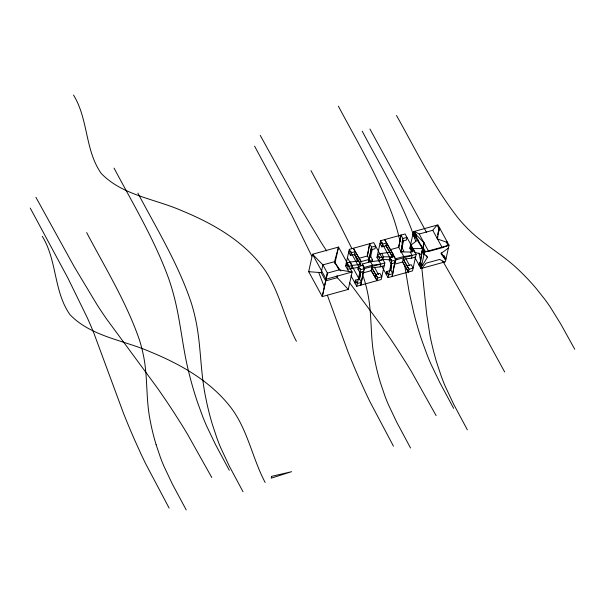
<?xml version="1.0" encoding="UTF-8"?>
<svg xmlns="http://www.w3.org/2000/svg" width="605" height="605" viewBox="0 0 605 605"><rect width="100%" height="100%" fill="white"/><g stroke="black" fill="none" stroke-linecap="round" stroke-linejoin="round"><path stroke-width="0.91" d="M419.197 234.029L432.757 230.286L437.06 225.136L438.905 228.524L437.506 238.99L446.301 242.091L448.154 245.479L442.247 247.695L428.688 251.438L419.197 234.029L414.357 231.405L416.21 234.793L423.946 242.734L422.993 251.12L424.468 253.828M390.596 270.427L391.45 263.266M395.186 262.699L395.791 259.938L393.946 256.543L389.87 257.67L389.257 260.43L391.11 263.825L395.186 262.699L394.989 261.519L392.131 276.508L392.736 273.74L390.89 270.352L391.745 263.19M400.956 251.99L401.168 250.198M401.38 248.405L401.705 245.721M402.022 243.036L402.847 238.483L400.994 235.088L398.619 247.468M423.946 242.734L421.345 254.471L419.938 264.922L421.783 268.317L426.094 263.175L439.654 259.432L444.486 262.048M437.181 238.521L437.46 236.714M437.74 234.906L438.156 232.191M420.551 262.162L419.673 262.404L421.526 265.792L422.396 265.557L420.551 262.162L422.645 248.602L415.597 237.553L416.21 234.793L415.333 235.035L414.727 237.795L415.597 237.553M359.423 279.147L360.716 272.159M363.454 271.085L360.792 285.159L361.404 282.399L359.551 279.003L360.845 272.016M363.499 271.04L361.404 282.399L357.328 283.518L355.483 280.13L359.551 279.003M367.28 256.119L369.663 243.747L371.508 247.135L368.649 262.131L371.508 247.135L375.584 246.008L374.971 248.768L370.895 249.895M360.096 266.223L361.117 261.625L369.262 259.371L367.409 255.983L369.663 243.747M394.989 261.519L392.736 273.74L388.667 274.867L386.814 271.479L390.89 270.352M403.444 259.469L409.033 269.24L408.42 272.008L402.529 262.026L403.754 256.505L398.748 247.332L400.994 235.088M326.125 279.177L327.403 273.105L322.919 264.884L312.535 254.251L338.535 247.067L352.125 271.993L348.276 289.409L322.268 296.586L308.679 271.668L312.535 254.251L326.125 279.177L352.125 271.993L339.004 269.898L327.403 273.105L322.268 296.586L325.679 280.879L321.202 272.658L322.919 264.884L334.527 261.678L338.535 247.067L334.883 263.568M337.666 275.948L337.287 277.672L348.276 289.409M348.73 271.63L345.629 265.935L349.289 249.366L373.731 242.62L384.825 262.963L381.165 279.533L356.716 286.278L350.953 275.698M348.087 266.563L352.155 265.444L360.504 264.385L358.652 260.989L350.31 262.048L346.234 263.175L348.087 266.563L347.474 269.323L358.039 267.38M354.606 254.395L350.529 255.522L351.142 252.761L355.211 251.635L361.117 261.625L353.365 248.247L355.211 251.635L354.606 254.395L360.504 264.385M351.55 268.204L352.155 265.444L350.31 262.048M355.483 280.13L354.87 282.89L357.313 282.217M357.926 269.081L358.538 266.321L362.607 265.202L364.46 268.59L363.847 271.35L359.771 272.477L357.926 269.081L360.368 268.408M356.716 286.278L360.383 269.717L349.289 249.366M362.009 265.86L362.418 264.014L370.57 261.768L378.904 260.702L382.98 259.575M363.862 269.248L364.27 267.41L362.418 264.014L362.607 265.202M370.479 257.344L372.309 249.063M372.12 261.655L372.529 259.817L370.683 256.422L369.05 256.875M371.772 267.599L377.702 277.899L377.089 280.659L371.198 270.677L372.415 265.156L370.57 261.768M379.176 261.352L376.96 257.284L380.628 240.714L405.07 233.969L416.164 254.312L412.497 270.881L388.055 277.627L381.838 266.238M377.089 280.659L375.236 277.264L375.849 274.504L379.925 273.377L381.77 276.772L377.702 277.899L371.803 267.917L380.144 266.85L384.22 265.724M379.418 257.911L383.494 256.785L392.494 256.928L389.991 252.338L381.649 253.397L377.573 254.523L379.418 257.911L378.813 260.672L382.882 259.553L390.081 259.658M395.791 259.938L395.602 258.759L384.697 239.588L386.55 242.983L385.937 245.743L381.861 246.87L382.473 244.11L386.55 242.983L393.099 254.168L393.946 256.543M380.144 266.85L380.757 264.09L378.904 260.702M382.882 259.553L383.494 256.785L381.649 253.397M386.814 271.479L386.202 274.239L387.835 273.785M393.099 254.168L392.494 256.928L385.937 245.743M388.055 277.627L391.722 261.065L380.628 240.714M401.811 248.693L403.648 240.412M412.043 252.277L409.819 248.209L413.487 231.639L437.929 224.894L449.023 245.237L445.356 261.806L420.914 268.56L414.705 257.163M417.904 239.898L410.432 245.448L412.285 248.837L411.672 251.604L412.542 251.362L413.155 248.602L422.645 248.602L422.993 251.12L422.124 251.362L423.969 254.75L424.839 254.508L427.395 257.306L422.396 265.557M407.188 265.852L411.256 264.725L413.109 268.121L409.033 269.24L403.142 259.265L411.476 258.199L412.088 255.439L410.243 252.043L401.251 251.914L402.847 238.483L406.915 237.357L406.31 240.117L402.234 241.244M419.673 262.404L419.068 265.164L419.938 264.922L420.346 263.084M422.124 251.362L422.729 248.595L423.606 248.36L425.451 251.748L428.688 251.438M420.914 268.56L424.581 251.99L413.487 231.639M351.127 251.453L348.677 252.126L350.529 255.522M382.458 242.802L380.016 243.475L381.861 246.87M415.302 236.313L413.744 234.165L412.875 234.407L414.727 237.795M359.264 258.229L367.409 255.983M390.603 249.578L398.748 247.332M345.629 265.935L348.344 265.187M376.96 257.284L379.403 256.611M409.819 248.209L411.634 247.71M368.453 260.944L372.529 259.817M400.608 252.066L403.868 251.166L402.015 247.77M412.285 248.837L413.155 248.602M410.243 252.043L414.312 250.924M446.301 242.091L447.178 241.849M389.257 260.43L391.707 259.757M395.602 258.759L403.754 256.505L412.088 255.439M360.383 269.717L384.825 262.963M391.722 261.065L416.164 254.312M424.581 251.99L449.023 245.237M325.679 280.879L337.287 277.672L336.388 276.031M411.476 258.199L415.552 257.072M448.411 248.005L440.947 253.563L445.098 259.288L445.968 259.046L444.123 255.658L443.246 255.892L441.234 252.739M363.045 272.931L371.198 270.677M394.384 264.279L402.529 262.026M380.757 264.09L372.415 265.156L364.27 267.41L364.46 268.59M308.679 271.668L321.202 272.658M414.304 251.982L421.345 254.471M349.607 282.792L381.377 325.588A325.248 107.1 49.2 0 1 397.939 350.045L406.152 362.947A271.479 89.396 49.2 0 1 411.665 371.977L436.107 415.582M340.827 271.002L334.86 262.706M385.907 245.426L389.991 252.338M371.16 270.359L375.236 277.264M354.568 254.077L358.652 260.989M402.363 261.428L406.106 267.818M442.807 261.126L460.027 291.126A325.248 10.595 62.5 0 1 470.841 310.38L476.952 321.368A271.479 8.848 62.5 0 1 481.421 329.453L504.661 371.962M426.676 232.645L369.927 129.039M574.75 349.244L560.706 323.917L550.232 307A271.479 196.708 -79.1 0 0 544.666 299.15L536.325 288.63A325.248 235.67 -79.1 0 0 519.438 270.662C503.511 254.909 483.198 244.503 467.529 228.463A209.496 151.802 -79.1 0 1 458.121 218.08C433.445 186.582 416.089 150.199 396.502 115.502M432.757 230.286L442.247 247.695M443.246 255.892L445.098 259.288M362.198 131.172C381.18 167.146 402.718 202.236 415.627 241.024M420.49 244.647L424.801 252.557M426.525 255.726L427.395 257.306M413.744 234.165L415.227 236.873M338.376 106.185C357.593 142.372 378.874 177.802 392.932 216.439A209.496 147.832 -81.5 0 1 397.697 231.859L400.162 241.735M410.697 247.967L412.171 250.682M405.842 258.675L409.388 265.187M406.575 268.612L408.42 272.008M467.347 429.815L453.637 404.193L444.97 385.672A271.479 223.29 -57.5 0 1 441.249 376.174L436.651 362.334A325.248 267.516 -57.5 0 1 429.973 335.299L426.722 314.577L421.753 267.425M453.637 408.345L439.88 382.708L430.957 364.104A271.479 191.566 -81.5 0 1 426.986 354.515L421.874 340.494A325.248 229.507 -81.5 0 1 413.782 312.974L409.116 291.761L404.677 265.217M374.51 267.327L378.503 274.647M310.978 170.625L337.529 219.88L351.898 248.625M347.459 257.654L358.553 277.998M334.527 261.678L339.004 269.898M260.233 135.354L298.537 204.762L321.588 243.142A209.496 68.985 49.2 0 0 326.738 250.946M254.576 146.16L292.139 215.962L311.787 256.165M410.545 447.995L396.865 422.471L388.327 404.473A271.479 200.013 20.1 0 1 384.75 395.519L380.439 382.761A325.248 239.633 20.1 0 1 374.54 358.704C369.965 336.607 372.332 313.73 367.386 291.693A209.496 154.351 20.1 0 0 363.786 278.096L362.705 274.867M393.469 446.188L370.109 402.007A271.479 95.56 74.6 0 1 365.533 392.471L359.211 378.556A325.248 114.489 74.6 0 1 347.815 351.339L327.388 295.24M137.872 193.108C156.861 229.083 178.399 264.181 191.301 302.961A209.496 172.312 -57.5 0 1 195.317 318.132C201.17 344.162 200.149 371.145 205.647 397.243A325.248 267.516 -57.5 0 0 212.332 424.271L216.923 438.111A271.479 223.29 -57.5 0 0 220.643 447.609L229.318 466.13L243.021 491.752M114.05 168.129C133.274 204.309 154.547 239.739 168.613 278.376A209.496 147.832 -81.5 0 1 173.37 293.803C180.706 320.431 182.407 348.215 189.456 374.911A325.248 229.507 -81.5 0 0 197.548 402.431L202.66 416.459A271.479 191.566 -81.5 0 0 206.638 426.041L215.554 444.645L229.31 470.282M86.659 232.562C105.217 267.849 126.43 302.16 139.46 340.033A209.496 154.351 20.1 0 1 143.06 353.63C148.013 375.667 145.646 398.544 150.214 420.641A325.248 239.633 20.1 0 0 156.12 444.698M211.788 477.519L187.338 433.914A271.479 89.396 49.2 0 0 181.833 424.884L173.612 411.982A325.248 107.1 49.2 0 0 157.05 387.525L106.495 318.888A209.496 68.985 49.2 0 1 97.269 305.079L74.211 266.699L35.907 197.29M30.25 208.097L67.813 277.899L87.46 318.101A209.496 73.742 74.6 0 1 93.964 333.378L123.488 413.276A325.248 114.489 74.6 0 0 134.885 440.493L141.207 454.416A271.479 95.56 74.6 0 0 145.782 463.944L169.15 508.124M186.219 509.932L172.538 484.408L164 466.41A271.479 200.013 20.1 0 1 160.423 457.456L156.12 444.698M296.405 341.25C283.616 317.118 279.124 288.993 262.517 266.813C242.34 240.321 212.423 223.283 182.097 210.827C155.16 198.841 122.573 195.544 101.277 173.491C84.859 150.335 88.436 119.162 73.523 95.068M265.156 482.48C252.368 458.348 247.876 430.231 231.269 408.042C211.092 381.558 181.175 364.52 150.849 352.065C123.912 340.078 91.325 336.781 70.029 314.729C53.611 291.565 57.188 260.4 42.274 236.305M354.538 254.402L357.608 261.489M318.616 272.258L324.537 287.496M420.641 261.065L419.643 256.187A209.496 172.312 -57.5 0 0 418.879 252.875M403.573 258.781L403.906 260.634M271.607 476.362L271.206 478.169L291.602 471.688L271.607 476.362M438.905 228.524L438.3 231.284L439.17 231.049L439.782 228.282L438.905 228.524"/></g></svg>
